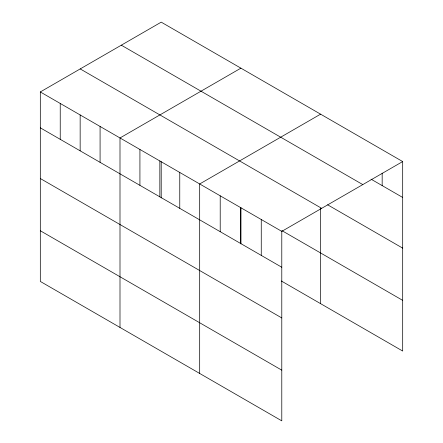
<?xml version="1.0" encoding="UTF-8"?>
<svg xmlns="http://www.w3.org/2000/svg" width="443" height="443" viewBox="0 0 443 443"><rect width="100%" height="100%" fill="white"/><g stroke="black" fill="none" stroke-linecap="round" stroke-linejoin="round"><path stroke-width="0.66" d="M40.313 91.95L281.787 231.368L281.787 420.85L40.313 281.438L40.313 91.95L161.213 22.15L402.687 161.562L402.687 351.05L281.327 280.984M240.903 68.156L119.998 137.961L119.998 327.443M320.588 114.161L199.682 183.967L199.682 373.449M281.787 231.368L402.687 161.562M371.018 179.16L402.687 197.445M121.316 45.186L362.789 184.598M327.626 204.799L402.687 248.135M80.211 68.92L321.684 208.332M281.914 230.631L402.687 300.36M40.313 127.833L281.787 267.245M40.313 178.523L281.787 317.936M40.313 230.748L281.787 370.16M382.165 173.174L382.165 185.595M320.588 208.293L320.588 303.649M261.259 219.518L261.259 255.401M240.903 207.634L240.903 243.943M240.737 207.667L240.737 243.55M220.21 195.817L220.21 231.7M179.764 172.465L179.764 208.348M161.213 161.629L161.213 197.932M159.84 160.964L159.84 196.842M139.922 149.463L139.922 185.34M100.079 126.46L100.079 162.337M80.155 114.953L80.155 150.836M60.231 103.452L60.231 139.335"/></g></svg>
